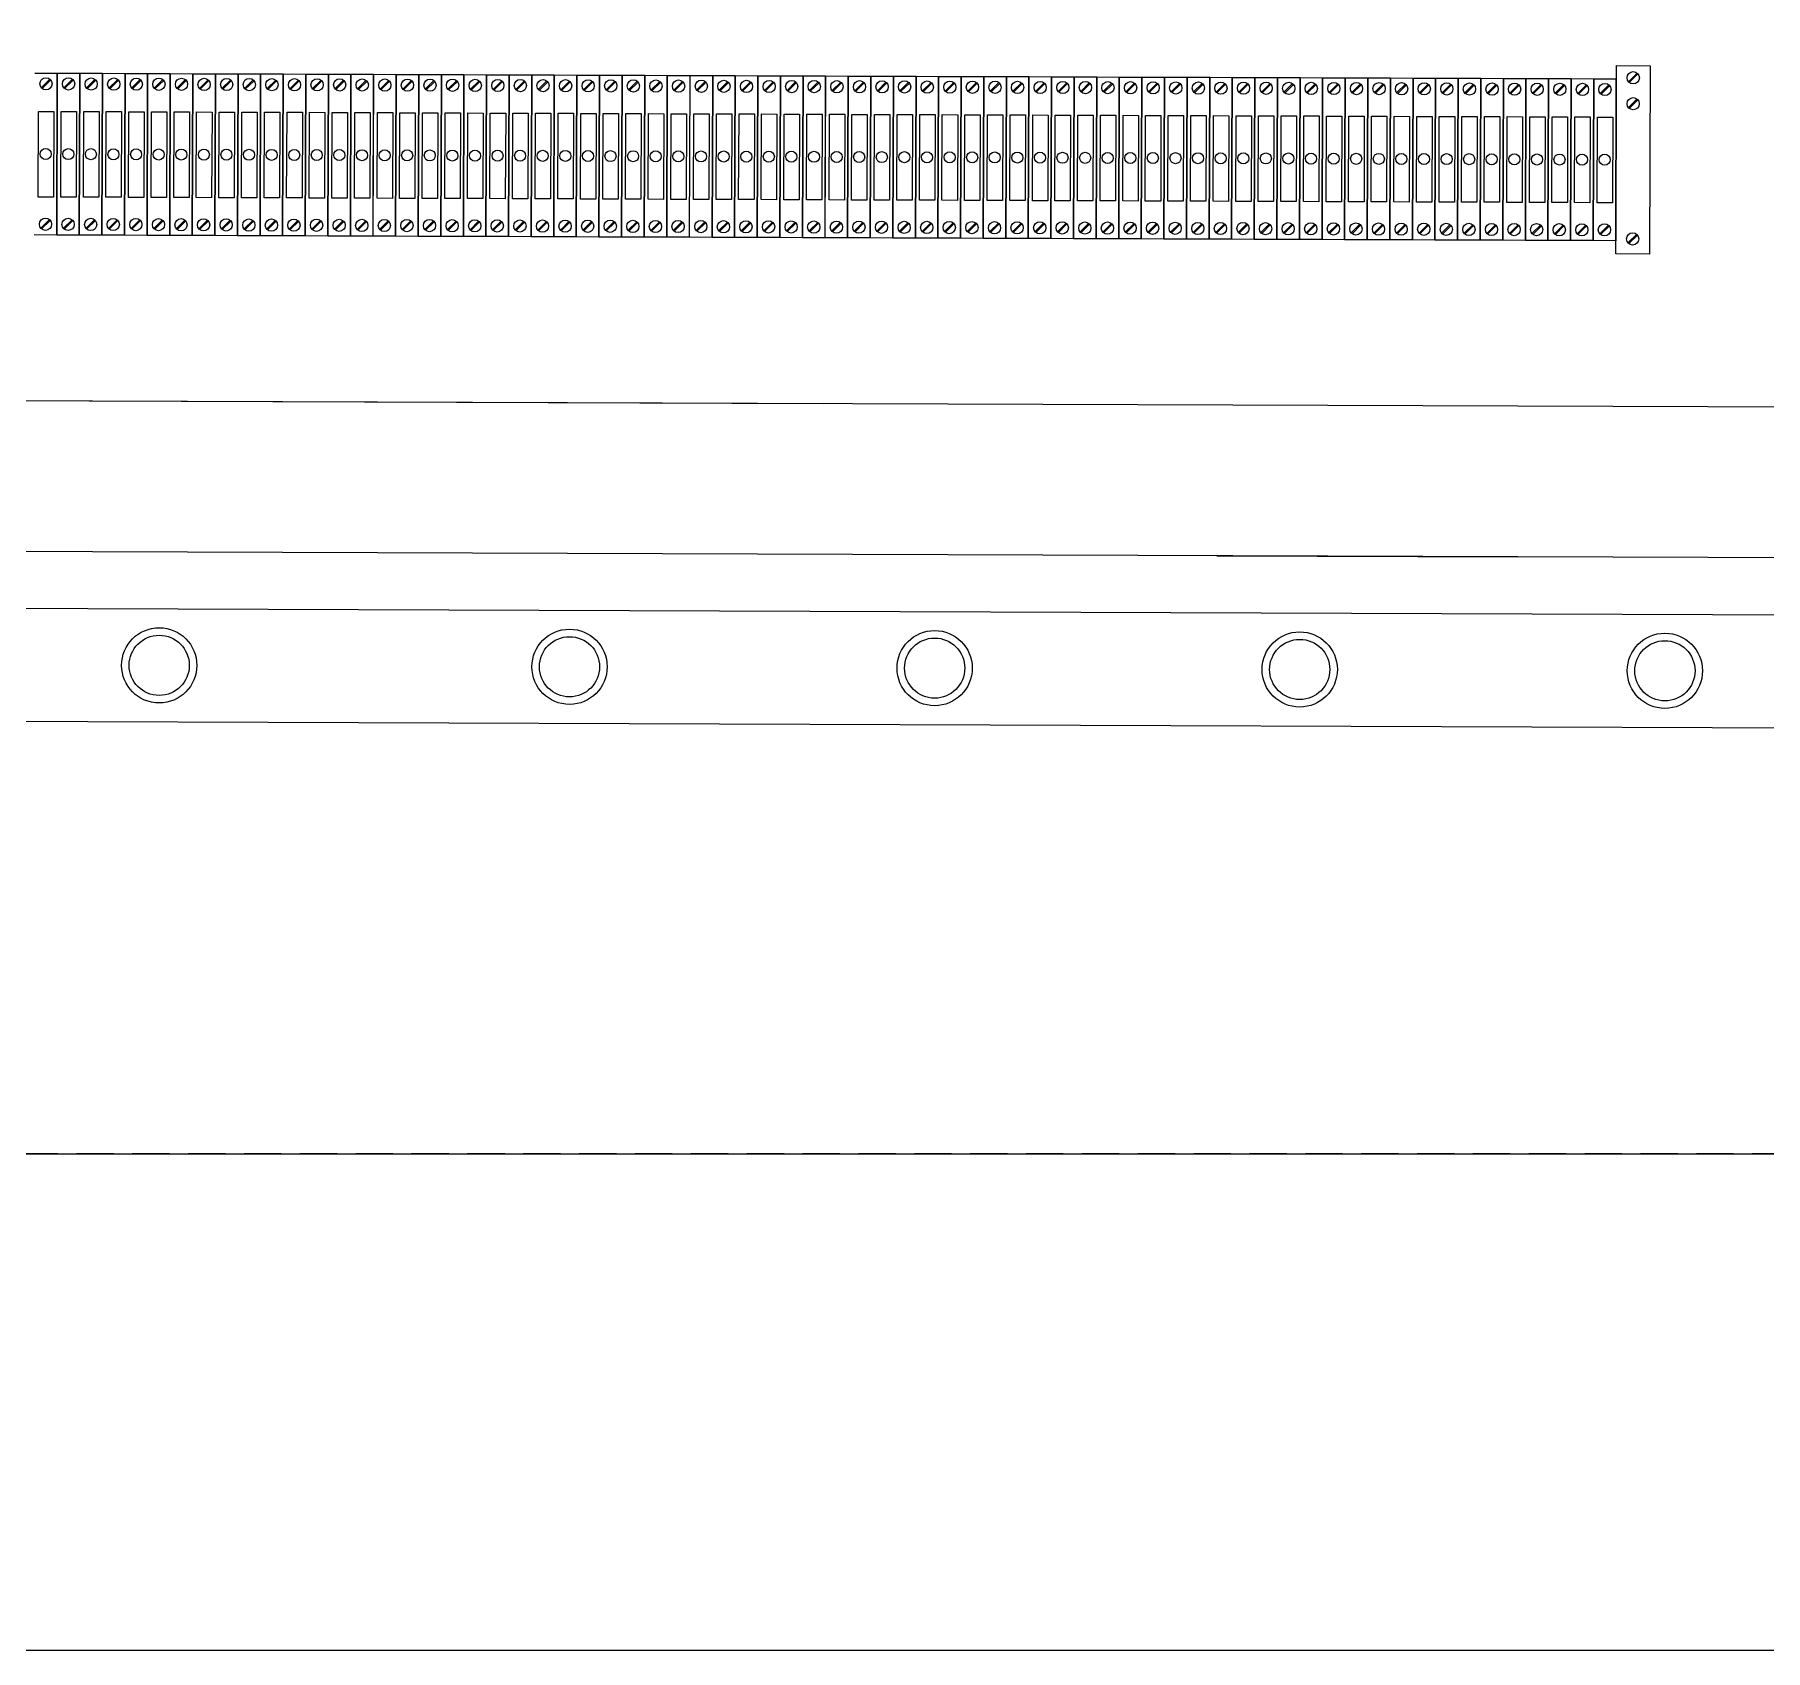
# Model space of a CAD drawing. Header units: millimetres. Extents: x 32721 to 103787, y 57624 to 127312.
# Drawn here: x 38084 to 38316.4, y 61252 to 61468.9 of the extents above; entities that cross this region are included whole.
import ezdxf

# ---------------------------------------------------------------- set-up
doc = ezdxf.new("R2010")
doc.units = ezdxf.units.MM
doc.header["$LTSCALE"] = 10
doc.linetypes.add('DASHED', pattern=[0.75, 0.5, -0.25])
for name, color, linetype, lineweight in [('1轮廓实线层', 7, 'Continuous', 18), ('2细线层', 4, 'Continuous', 18), ('图框层', 7, 'Continuous', 18)]:
    doc.layers.add(name, color=color, linetype=linetype, lineweight=lineweight)

msp = doc.modelspace()

# ---------------------------------------------------------------- linework, layer by layer
at = {"layer": '1轮廓实线层', "lineweight": 13}
for p, q in [((38084.04, 61463.73), (38087.07, 61463.72)), ((38087.07, 61463.72), (38086.99, 61441.99)), ((38086.99, 61441.99), (38087.07, 61463.72)), ((38087.07, 61463.72), (38090.1, 61463.71)), ((38090.1, 61463.71), (38090.02, 61441.97)), ((38090.02, 61441.97), (38090.1, 61463.71)), ((38090.1, 61463.71), (38093.14, 61463.7)), ((38093.14, 61463.7), (38093.06, 61441.96)), ((38093.06, 61441.96), (38093.14, 61463.7)), ((38093.14, 61463.7), (38096.17, 61463.69)), ((38096.17, 61463.69), (38096.09, 61441.95)), ((38096.09, 61441.95), (38096.17, 61463.69)), ((38096.17, 61463.69), (38099.2, 61463.67)), ((38099.2, 61463.67), (38099.12, 61441.94)), ((38099.12, 61441.94), (38099.2, 61463.67)), ((38099.2, 61463.67), (38102.23, 61463.66)), ((38102.23, 61463.66), (38102.16, 61441.93)), ((38102.16, 61441.93), (38102.24, 61463.66)), ((38102.24, 61463.66), (38105.27, 61463.65)), ((38105.27, 61463.65), (38105.19, 61441.92)), ((38105.19, 61441.92), (38105.27, 61463.65)), ((38105.27, 61463.65), (38108.3, 61463.64)), ((38108.3, 61463.64), (38108.22, 61441.91)), ((38108.22, 61441.91), (38108.3, 61463.64)), ((38108.3, 61463.64), (38111.33, 61463.63)), ((38111.33, 61463.63), (38111.26, 61441.9)), ((38111.26, 61441.9), (38111.34, 61463.63)), ((38111.34, 61463.63), (38114.37, 61463.62)), ((38114.37, 61463.62), (38114.29, 61441.89)), ((38114.29, 61441.89), (38114.37, 61463.62)), ((38114.37, 61463.62), (38117.4, 61463.61)), ((38117.4, 61463.61), (38117.32, 61441.88)), ((38117.32, 61441.88), (38117.4, 61463.61)), ((38117.4, 61463.61), (38120.43, 61463.6)), ((38120.43, 61463.6), (38120.36, 61441.87)), ((38120.36, 61441.87), (38120.43, 61463.6)), ((38120.43, 61463.6), (38123.47, 61463.59)), ((38296.3, 61439.46), (38296.39, 61464.73)), ((38296.39, 61464.73), (38300.94, 61464.72)), ((38298.03, 61462.57), (38299.19, 61463.73)), ((38298.13, 61462.47), (38299.29, 61463.62)), ((38300.94, 61464.72), (38300.85, 61439.44)), ((38084.91, 61461.75), (38086.08, 61462.91)), ((38085.02, 61461.65), (38086.18, 61462.81)), ((38087.95, 61461.74), (38089.11, 61462.9)), ((38088.05, 61461.64), (38089.21, 61462.8)), ((38090.98, 61461.73), (38092.15, 61462.89)), ((38091.08, 61461.63), (38092.25, 61462.79)), ((38094.01, 61461.72), (38095.18, 61462.88)), ((38094.12, 61461.62), (38095.28, 61462.78)), ((38097.05, 61461.71), (38098.21, 61462.87)), ((38097.15, 61461.61), (38098.31, 61462.77)), ((38100.08, 61461.7), (38101.25, 61462.86)), ((38100.18, 61461.6), (38101.35, 61462.75)), ((38103.11, 61461.69), (38104.28, 61462.85)), ((38103.21, 61461.59), (38104.38, 61462.74)), ((38106.15, 61461.68), (38107.31, 61462.84)), ((38106.25, 61461.58), (38107.41, 61462.73)), ((38109.18, 61461.67), (38110.35, 61462.82)), ((38109.28, 61461.56), (38110.45, 61462.72)), ((38112.21, 61461.66), (38113.38, 61462.81)), ((38112.31, 61461.55), (38113.48, 61462.71)), ((38115.25, 61461.64), (38116.41, 61462.8)), ((38115.35, 61461.54), (38116.51, 61462.7)), ((38118.28, 61461.63), (38119.44, 61462.79)), ((38118.38, 61461.53), (38119.55, 61462.69)), ((38121.31, 61461.62), (38122.48, 61462.78)), ((38121.41, 61461.52), (38122.58, 61462.68)), ((38123.47, 61463.59), (38123.39, 61441.85)), ((38123.39, 61441.85), (38123.47, 61463.59)), ((38123.47, 61463.59), (38126.5, 61463.58)), ((38124.35, 61461.61), (38125.51, 61462.77)), ((38124.45, 61461.51), (38125.61, 61462.67)), ((38126.5, 61463.58), (38126.42, 61441.84)), ((38126.42, 61441.84), (38126.5, 61463.58)), ((38126.5, 61463.58), (38129.53, 61463.57)), ((38127.38, 61461.6), (38128.54, 61462.76)), ((38127.48, 61461.5), (38128.65, 61462.66)), ((38129.53, 61463.57), (38129.45, 61441.83)), ((38129.46, 61441.83), (38129.53, 61463.57)), ((38129.53, 61463.57), (38132.57, 61463.55)), ((38130.41, 61461.59), (38131.58, 61462.75)), ((38130.51, 61461.49), (38131.68, 61462.65)), ((38132.57, 61463.55), (38132.49, 61441.82)), ((38132.49, 61441.82), (38132.57, 61463.55)), ((38132.57, 61463.55), (38135.6, 61463.54)), ((38133.44, 61461.58), (38134.61, 61462.74)), ((38133.55, 61461.48), (38134.71, 61462.63)), ((38135.6, 61463.54), (38135.52, 61441.81)), ((38135.52, 61441.81), (38135.6, 61463.54)), ((38135.6, 61463.54), (38138.63, 61463.53)), ((38136.48, 61461.57), (38137.64, 61462.73)), ((38136.58, 61461.47), (38137.74, 61462.62)), ((38138.63, 61463.53), (38138.55, 61441.8)), ((38138.55, 61441.8), (38138.63, 61463.53)), ((38138.63, 61463.53), (38141.67, 61463.52)), ((38139.51, 61461.56), (38140.68, 61462.71)), ((38139.61, 61461.46), (38140.78, 61462.61)), ((38141.67, 61463.52), (38141.59, 61441.79)), ((38141.59, 61441.79), (38141.67, 61463.52)), ((38141.67, 61463.52), (38144.7, 61463.51)), ((38142.54, 61461.55), (38143.71, 61462.7)), ((38142.65, 61461.44), (38143.81, 61462.6)), ((38144.7, 61463.51), (38144.62, 61441.78)), ((38144.62, 61441.78), (38144.7, 61463.51)), ((38144.7, 61463.51), (38147.73, 61463.5)), ((38145.58, 61461.54), (38146.74, 61462.69)), ((38145.68, 61461.43), (38146.84, 61462.59)), ((38147.73, 61463.5), (38147.65, 61441.77)), ((38147.65, 61441.77), (38147.73, 61463.5)), ((38147.65, 61441.77), (38147.73, 61463.5)), ((38147.73, 61463.5), (38150.77, 61463.49)), ((38148.61, 61461.52), (38149.78, 61462.68)), ((38148.71, 61461.42), (38149.88, 61462.58)), ((38150.77, 61463.49), (38150.69, 61441.76)), ((38150.69, 61441.76), (38150.77, 61463.49)), ((38150.77, 61463.49), (38153.8, 61463.48)), ((38151.64, 61461.51), (38152.81, 61462.67)), ((38151.75, 61461.41), (38152.91, 61462.57)), ((38153.8, 61463.48), (38153.72, 61441.74)), ((38153.72, 61441.74), (38153.8, 61463.48)), ((38153.8, 61463.48), (38156.83, 61463.47)), ((38154.68, 61461.5), (38155.84, 61462.66)), ((38154.78, 61461.4), (38155.94, 61462.56)), ((38156.83, 61463.47), (38156.75, 61441.73)), ((38156.75, 61441.73), (38156.83, 61463.47)), ((38156.83, 61463.47), (38159.87, 61463.46)), ((38157.71, 61461.49), (38158.88, 61462.65)), ((38157.81, 61461.39), (38158.98, 61462.55)), ((38159.87, 61463.46), (38159.79, 61441.72)), ((38159.79, 61441.72), (38159.87, 61463.46)), ((38159.87, 61463.46), (38162.9, 61463.44)), ((38160.74, 61461.48), (38161.91, 61462.64)), ((38160.84, 61461.38), (38162.01, 61462.54)), ((38162.9, 61463.44), (38162.82, 61441.71)), ((38162.82, 61441.71), (38162.9, 61463.44)), ((38162.9, 61463.44), (38165.93, 61463.43)), ((38163.78, 61461.47), (38164.94, 61462.63)), ((38163.88, 61461.37), (38165.04, 61462.52)), ((38165.93, 61463.43), (38165.85, 61441.7)), ((38165.85, 61441.7), (38165.93, 61463.43)), ((38165.93, 61463.43), (38168.96, 61463.42)), ((38166.81, 61461.46), (38167.98, 61462.62)), ((38166.91, 61461.36), (38168.08, 61462.51)), ((38168.96, 61463.42), (38168.89, 61441.69)), ((38168.89, 61441.69), (38168.97, 61463.42)), ((38168.97, 61463.42), (38172, 61463.41)), ((38169.84, 61461.45), (38171.01, 61462.61)), ((38169.94, 61461.35), (38171.11, 61462.5)), ((38172, 61463.41), (38171.92, 61441.68)), ((38172.03, 61463.41), (38175.06, 61463.4)), ((38172.9, 61461.44), (38174.07, 61462.59)), ((38173, 61461.33), (38174.17, 61462.49)), ((38175.06, 61463.4), (38174.98, 61441.67)), ((38174.98, 61441.67), (38175.06, 61463.4)), ((38175.06, 61463.4), (38178.09, 61463.39)), ((38175.94, 61461.43), (38177.1, 61462.58)), ((38176.04, 61461.32), (38177.2, 61462.48)), ((38178.09, 61463.39), (38178.01, 61441.66)), ((38178.01, 61441.66), (38178.09, 61463.39)), ((38178.09, 61463.39), (38181.12, 61463.38)), ((38178.97, 61461.41), (38180.13, 61462.57)), ((38179.07, 61461.31), (38180.24, 61462.47)), ((38181.12, 61463.38), (38181.05, 61441.65)), ((38181.05, 61441.65), (38181.12, 61463.38)), ((38181.12, 61463.38), (38184.16, 61463.37)), ((38182, 61461.4), (38183.17, 61462.56)), ((38182.1, 61461.3), (38183.27, 61462.46)), ((38184.16, 61463.37), (38184.08, 61441.64)), ((38184.08, 61441.64), (38184.16, 61463.37)), ((38184.16, 61463.37), (38187.19, 61463.36)), ((38185.04, 61461.39), (38186.2, 61462.55)), ((38185.14, 61461.29), (38186.3, 61462.45)), ((38187.19, 61463.36), (38187.11, 61441.62)), ((38187.11, 61441.62), (38187.19, 61463.36)), ((38187.19, 61463.36), (38190.22, 61463.35)), ((38188.07, 61461.38), (38189.23, 61462.54)), ((38188.17, 61461.28), (38189.34, 61462.44)), ((38190.22, 61463.35), (38190.14, 61441.61)), ((38190.15, 61441.61), (38190.22, 61463.35)), ((38190.22, 61463.35), (38193.26, 61463.33)), ((38191.1, 61461.37), (38192.27, 61462.53)), ((38191.2, 61461.27), (38192.37, 61462.43)), ((38193.26, 61463.33), (38193.18, 61441.6)), ((38193.18, 61441.6), (38193.26, 61463.33)), ((38193.26, 61463.33), (38196.29, 61463.32)), ((38194.13, 61461.36), (38195.3, 61462.52)), ((38194.24, 61461.26), (38195.4, 61462.42)), ((38196.29, 61463.32), (38196.21, 61441.59)), ((38196.21, 61441.59), (38196.29, 61463.32)), ((38196.29, 61463.32), (38199.32, 61463.31)), ((38197.17, 61461.35), (38198.33, 61462.51)), ((38197.27, 61461.25), (38198.44, 61462.4)), ((38199.32, 61463.31), (38199.24, 61441.58)), ((38199.24, 61441.58), (38199.32, 61463.31)), ((38199.32, 61463.31), (38202.36, 61463.3)), ((38200.2, 61461.34), (38201.37, 61462.5)), ((38200.3, 61461.24), (38201.47, 61462.39)), ((38202.36, 61463.3), (38202.28, 61441.57)), ((38202.28, 61441.57), (38202.36, 61463.3)), ((38202.36, 61463.3), (38205.39, 61463.29)), ((38203.23, 61461.33), (38204.4, 61462.48)), ((38203.34, 61461.22), (38204.5, 61462.38)), ((38205.39, 61463.29), (38205.31, 61441.56)), ((38205.31, 61441.56), (38205.39, 61463.29)), ((38205.39, 61463.29), (38208.42, 61463.28)), ((38206.27, 61461.32), (38207.43, 61462.47)), ((38206.37, 61461.21), (38207.53, 61462.37)), ((38208.42, 61463.28), (38208.34, 61441.55)), ((38208.34, 61441.55), (38208.42, 61463.28)), ((38208.42, 61463.28), (38211.46, 61463.27)), ((38209.3, 61461.31), (38210.47, 61462.46)), ((38209.4, 61461.2), (38210.57, 61462.36)), ((38211.46, 61463.27), (38211.38, 61441.54)), ((38211.38, 61441.54), (38211.46, 61463.27)), ((38211.46, 61463.27), (38214.49, 61463.26)), ((38212.33, 61461.29), (38213.5, 61462.45)), ((38212.43, 61461.19), (38213.6, 61462.35)), ((38214.49, 61463.26), (38214.41, 61441.53)), ((38214.41, 61441.53), (38214.49, 61463.26)), ((38214.49, 61463.26), (38217.52, 61463.25)), ((38215.37, 61461.28), (38216.53, 61462.44)), ((38215.47, 61461.18), (38216.63, 61462.34)), ((38217.52, 61463.25), (38217.44, 61441.51)), ((38217.44, 61441.51), (38217.52, 61463.25)), ((38217.52, 61463.25), (38220.55, 61463.24)), ((38218.4, 61461.27), (38219.57, 61462.43)), ((38218.5, 61461.17), (38219.67, 61462.33)), ((38220.55, 61463.24), (38220.48, 61441.5)), ((38220.48, 61441.5), (38220.56, 61463.24)), ((38220.56, 61463.24), (38223.59, 61463.23)), ((38221.43, 61461.26), (38222.6, 61462.42)), ((38221.53, 61461.16), (38222.7, 61462.32)), ((38223.59, 61463.23), (38223.51, 61441.49)), ((38223.51, 61441.49), (38223.59, 61463.23)), ((38223.59, 61463.23), (38226.62, 61463.21)), ((38224.47, 61461.25), (38225.63, 61462.41)), ((38224.57, 61461.15), (38225.73, 61462.31)), ((38226.62, 61463.21), (38226.54, 61441.48)), ((38226.54, 61441.48), (38226.62, 61463.21)), ((38226.62, 61463.21), (38229.65, 61463.2)), ((38227.5, 61461.24), (38228.66, 61462.4)), ((38227.6, 61461.14), (38228.77, 61462.29)), ((38229.65, 61463.2), (38229.58, 61441.47)), ((38229.58, 61441.47), (38229.65, 61463.2)), ((38229.65, 61463.2), (38232.69, 61463.19)), ((38230.53, 61461.23), (38231.7, 61462.39)), ((38230.63, 61461.13), (38231.8, 61462.28)), ((38232.69, 61463.19), (38232.61, 61441.46)), ((38232.61, 61441.46), (38232.69, 61463.19)), ((38232.69, 61463.19), (38235.72, 61463.18)), ((38233.57, 61461.22), (38234.73, 61462.38)), ((38233.67, 61461.12), (38234.83, 61462.27)), ((38235.72, 61463.18), (38235.64, 61441.45)), ((38235.64, 61441.45), (38235.72, 61463.18)), ((38235.64, 61441.45), (38235.72, 61463.18)), ((38235.72, 61463.18), (38238.75, 61463.17)), ((38236.6, 61461.21), (38237.76, 61462.36)), ((38236.7, 61461.1), (38237.87, 61462.26)), ((38238.75, 61463.17), (38238.68, 61441.44)), ((38238.68, 61441.44), (38238.75, 61463.17)), ((38238.75, 61463.17), (38241.79, 61463.16)), ((38239.63, 61461.2), (38240.8, 61462.35)), ((38239.73, 61461.09), (38240.9, 61462.25)), ((38241.79, 61463.16), (38241.71, 61441.43)), ((38241.71, 61441.43), (38241.79, 61463.16)), ((38241.79, 61463.16), (38244.82, 61463.15)), ((38242.67, 61461.18), (38243.83, 61462.34)), ((38242.77, 61461.08), (38243.93, 61462.24)), ((38244.82, 61463.15), (38244.74, 61441.42)), ((38244.74, 61441.42), (38244.82, 61463.15)), ((38244.82, 61463.15), (38247.85, 61463.14)), ((38245.7, 61461.17), (38246.86, 61462.33)), ((38245.8, 61461.07), (38246.97, 61462.23)), ((38247.85, 61463.14), (38247.77, 61441.41)), ((38247.78, 61441.41), (38247.85, 61463.14)), ((38247.85, 61463.14), (38250.89, 61463.13)), ((38248.73, 61461.16), (38249.9, 61462.32)), ((38248.83, 61461.06), (38250, 61462.22)), ((38250.89, 61463.13), (38250.81, 61441.39)), ((38250.81, 61441.39), (38250.89, 61463.13)), ((38250.89, 61463.13), (38253.92, 61463.12)), ((38251.76, 61461.15), (38252.93, 61462.31)), ((38251.87, 61461.05), (38253.03, 61462.21)), ((38253.92, 61463.12), (38253.84, 61441.38)), ((38253.84, 61441.38), (38253.92, 61463.12)), ((38253.92, 61463.12), (38256.95, 61463.11)), ((38254.8, 61461.14), (38255.96, 61462.3)), ((38254.9, 61461.04), (38256.07, 61462.2)), ((38256.95, 61463.11), (38256.87, 61441.37)), ((38256.88, 61441.37), (38256.95, 61463.11)), ((38256.95, 61463.11), (38259.99, 61463.09)), ((38257.83, 61461.13), (38259, 61462.29)), ((38257.93, 61461.03), (38259.1, 61462.19)), ((38259.99, 61463.09), (38259.91, 61441.36)), ((38259.91, 61441.36), (38259.99, 61463.09)), ((38259.99, 61463.09), (38263.02, 61463.08)), ((38260.86, 61461.12), (38262.03, 61462.28)), ((38260.97, 61461.02), (38262.13, 61462.17)), ((38263.02, 61463.08), (38262.94, 61441.35)), ((38262.94, 61441.35), (38263.02, 61463.08)), ((38263.02, 61463.08), (38266.05, 61463.07)), ((38263.9, 61461.11), (38265.06, 61462.27)), ((38264, 61461.01), (38265.16, 61462.16)), ((38266.05, 61463.07), (38265.97, 61441.34)), ((38265.97, 61441.34), (38266.05, 61463.07)), ((38266.05, 61463.07), (38269.09, 61463.06)), ((38266.93, 61461.1), (38268.1, 61462.25)), ((38267.03, 61461), (38268.2, 61462.15)), ((38269.09, 61463.06), (38269.01, 61441.33)), ((38269.01, 61441.33), (38269.09, 61463.06)), ((38269.09, 61463.06), (38272.12, 61463.05)), ((38269.96, 61461.09), (38271.13, 61462.24)), ((38270.07, 61460.98), (38271.23, 61462.14)), ((38272.12, 61463.05), (38272.04, 61441.32)), ((38272.04, 61441.32), (38272.12, 61463.05)), ((38272.12, 61463.05), (38275.15, 61463.04)), ((38273, 61461.08), (38274.16, 61462.23)), ((38273.1, 61460.97), (38274.26, 61462.13)), ((38275.15, 61463.04), (38275.07, 61441.31)), ((38275.07, 61441.31), (38275.15, 61463.04)), ((38275.15, 61463.04), (38278.18, 61463.03)), ((38276.03, 61461.06), (38277.2, 61462.22)), ((38276.13, 61460.96), (38277.3, 61462.12)), ((38278.18, 61463.03), (38278.11, 61441.3)), ((38278.11, 61441.3), (38278.19, 61463.03)), ((38278.19, 61463.03), (38281.22, 61463.02)), ((38279.06, 61461.05), (38280.23, 61462.21)), ((38279.16, 61460.95), (38280.33, 61462.11)), ((38281.22, 61463.02), (38281.14, 61441.28)), ((38281.14, 61441.28), (38281.22, 61463.02)), ((38281.22, 61463.02), (38284.25, 61463.01)), ((38282.1, 61461.04), (38283.26, 61462.2)), ((38282.2, 61460.94), (38283.36, 61462.1)), ((38284.25, 61463.01), (38284.17, 61441.27)), ((38284.17, 61441.27), (38284.25, 61463.01)), ((38284.25, 61463.01), (38287.28, 61463)), ((38285.13, 61461.03), (38286.29, 61462.19)), ((38285.23, 61460.93), (38286.4, 61462.09)), ((38287.28, 61463), (38287.21, 61441.26)), ((38287.21, 61441.26), (38287.28, 61463)), ((38287.28, 61463), (38290.32, 61462.98)), ((38288.16, 61461.02), (38289.33, 61462.18)), ((38288.26, 61460.92), (38289.43, 61462.08)), ((38290.32, 61462.98), (38290.24, 61441.25)), ((38290.24, 61441.25), (38290.32, 61462.98)), ((38290.32, 61462.98), (38293.35, 61462.97)), ((38291.2, 61461.01), (38292.36, 61462.17)), ((38291.3, 61460.91), (38292.46, 61462.06)), ((38293.35, 61462.97), (38293.27, 61441.24)), ((38293.27, 61441.24), (38293.35, 61462.97)), ((38293.35, 61462.97), (38296.38, 61462.96)), ((38294.23, 61461), (38295.39, 61462.16)), ((38294.33, 61460.9), (38295.5, 61462.05)), ((38296.38, 61462.96), (38296.31, 61441.23)), ((38296.31, 61441.23), (38296.38, 61462.96)), ((38298.01, 61459.1), (38299.18, 61460.25)), ((38298.11, 61458.99), (38299.28, 61460.15)), ((38084.85, 61442.91), (38086.01, 61444.06)), ((38084.95, 61442.8), (38086.11, 61443.96)), ((38087.88, 61442.89), (38089.05, 61444.05)), ((38087.98, 61442.79), (38089.15, 61443.95)), ((38090.91, 61442.88), (38092.08, 61444.04)), ((38091.01, 61442.78), (38092.18, 61443.94)), ((38093.95, 61442.87), (38095.11, 61444.03)), ((38094.05, 61442.77), (38095.21, 61443.93)), ((38096.98, 61442.86), (38098.14, 61444.02)), ((38097.08, 61442.76), (38098.25, 61443.92)), ((38100.01, 61442.85), (38101.18, 61444.01)), ((38100.11, 61442.75), (38101.28, 61443.91)), ((38103.05, 61442.84), (38104.21, 61444)), ((38103.15, 61442.74), (38104.31, 61443.89)), ((38106.08, 61442.83), (38107.24, 61443.99)), ((38106.18, 61442.73), (38107.35, 61443.88)), ((38109.11, 61442.82), (38110.28, 61443.97)), ((38109.21, 61442.72), (38110.38, 61443.87)), ((38112.14, 61442.81), (38113.31, 61443.96)), ((38112.25, 61442.7), (38113.41, 61443.86)), ((38115.18, 61442.8), (38116.34, 61443.95)), ((38115.28, 61442.69), (38116.44, 61443.85)), ((38118.21, 61442.78), (38119.38, 61443.94)), ((38118.31, 61442.68), (38119.48, 61443.84)), ((38121.24, 61442.77), (38122.41, 61443.93)), ((38121.35, 61442.67), (38122.51, 61443.83)), ((38124.28, 61442.76), (38125.44, 61443.92)), ((38124.38, 61442.66), (38125.54, 61443.82)), ((38127.31, 61442.75), (38128.48, 61443.91)), ((38127.41, 61442.65), (38128.58, 61443.81)), ((38130.34, 61442.74), (38131.51, 61443.9)), ((38130.44, 61442.64), (38131.61, 61443.8)), ((38133.38, 61442.73), (38134.54, 61443.89)), ((38133.48, 61442.63), (38134.64, 61443.79)), ((38136.41, 61442.72), (38137.58, 61443.88)), ((38136.51, 61442.62), (38137.68, 61443.77)), ((38139.44, 61442.71), (38140.61, 61443.87)), ((38139.54, 61442.61), (38140.71, 61443.76)), ((38142.48, 61442.7), (38143.64, 61443.85)), ((38142.58, 61442.59), (38143.74, 61443.75)), ((38145.51, 61442.69), (38146.67, 61443.84)), ((38145.61, 61442.58), (38146.78, 61443.74)), ((38148.54, 61442.68), (38149.71, 61443.83)), ((38148.64, 61442.57), (38149.81, 61443.73)), ((38151.58, 61442.66), (38152.74, 61443.82)), ((38151.68, 61442.56), (38152.84, 61443.72)), ((38154.61, 61442.65), (38155.77, 61443.81)), ((38154.71, 61442.55), (38155.88, 61443.71)), ((38157.64, 61442.64), (38158.81, 61443.8)), ((38157.74, 61442.54), (38158.91, 61443.7)), ((38160.68, 61442.63), (38161.84, 61443.79)), ((38160.78, 61442.53), (38161.94, 61443.69)), ((38163.71, 61442.62), (38164.87, 61443.78)), ((38163.81, 61442.52), (38164.98, 61443.68)), ((38166.74, 61442.61), (38167.91, 61443.77)), ((38166.84, 61442.51), (38168.01, 61443.66)), ((38169.77, 61442.6), (38170.94, 61443.76)), ((38169.88, 61442.5), (38171.04, 61443.65)), ((38172.83, 61442.59), (38174, 61443.74)), ((38172.94, 61442.49), (38174.1, 61443.64)), ((38175.87, 61442.58), (38177.03, 61443.73)), ((38175.97, 61442.47), (38177.14, 61443.63)), ((38178.9, 61442.57), (38180.07, 61443.72)), ((38179, 61442.46), (38180.17, 61443.62)), ((38181.93, 61442.55), (38183.1, 61443.71)), ((38182.04, 61442.45), (38183.2, 61443.61)), ((38184.97, 61442.54), (38186.13, 61443.7)), ((38185.07, 61442.44), (38186.23, 61443.6)), ((38188, 61442.53), (38189.17, 61443.69)), ((38188.1, 61442.43), (38189.27, 61443.59)), ((38191.03, 61442.52), (38192.2, 61443.68)), ((38191.14, 61442.42), (38192.3, 61443.58)), ((38194.07, 61442.51), (38195.23, 61443.67)), ((38194.17, 61442.41), (38195.33, 61443.57)), ((38197.1, 61442.5), (38198.27, 61443.66)), ((38197.2, 61442.4), (38198.37, 61443.56)), ((38200.13, 61442.49), (38201.3, 61443.65)), ((38200.23, 61442.39), (38201.4, 61443.54)), ((38203.17, 61442.48), (38204.33, 61443.64)), ((38203.27, 61442.38), (38204.43, 61443.53)), ((38206.2, 61442.47), (38207.36, 61443.62)), ((38206.3, 61442.36), (38207.47, 61443.52)), ((38209.23, 61442.46), (38210.4, 61443.61)), ((38209.33, 61442.35), (38210.5, 61443.51)), ((38212.27, 61442.45), (38213.43, 61443.6)), ((38212.37, 61442.34), (38213.53, 61443.5)), ((38215.3, 61442.43), (38216.46, 61443.59)), ((38215.4, 61442.33), (38216.57, 61443.49)), ((38218.33, 61442.42), (38219.5, 61443.58)), ((38218.43, 61442.32), (38219.6, 61443.48)), ((38221.36, 61442.41), (38222.53, 61443.57)), ((38221.47, 61442.31), (38222.63, 61443.47)), ((38224.4, 61442.4), (38225.56, 61443.56)), ((38224.5, 61442.3), (38225.67, 61443.46)), ((38227.43, 61442.39), (38228.6, 61443.55)), ((38227.53, 61442.29), (38228.7, 61443.45)), ((38230.46, 61442.38), (38231.63, 61443.54)), ((38230.57, 61442.28), (38231.73, 61443.43)), ((38233.5, 61442.37), (38234.66, 61443.53)), ((38233.6, 61442.27), (38234.76, 61443.42)), ((38236.53, 61442.36), (38237.7, 61443.51)), ((38236.63, 61442.26), (38237.8, 61443.41)), ((38239.56, 61442.35), (38240.73, 61443.5)), ((38239.67, 61442.24), (38240.83, 61443.4)), ((38242.6, 61442.34), (38243.76, 61443.49)), ((38242.7, 61442.23), (38243.86, 61443.39)), ((38245.63, 61442.32), (38246.8, 61443.48)), ((38245.73, 61442.22), (38246.9, 61443.38)), ((38248.66, 61442.31), (38249.83, 61443.47)), ((38248.77, 61442.21), (38249.93, 61443.37)), ((38251.7, 61442.3), (38252.86, 61443.46)), ((38251.8, 61442.2), (38252.96, 61443.36)), ((38254.73, 61442.29), (38255.9, 61443.45)), ((38254.83, 61442.19), (38256, 61443.35)), ((38257.76, 61442.28), (38258.93, 61443.44)), ((38257.86, 61442.18), (38259.03, 61443.34)), ((38260.8, 61442.27), (38261.96, 61443.43)), ((38260.9, 61442.17), (38262.06, 61443.33)), ((38263.83, 61442.26), (38265, 61443.42)), ((38263.93, 61442.16), (38265.1, 61443.31)), ((38266.86, 61442.25), (38268.03, 61443.41)), ((38266.96, 61442.15), (38268.13, 61443.3)), ((38269.9, 61442.24), (38271.06, 61443.39)), ((38270, 61442.13), (38271.16, 61443.29)), ((38272.93, 61442.23), (38274.09, 61443.38)), ((38273.03, 61442.12), (38274.2, 61443.28)), ((38275.96, 61442.22), (38277.13, 61443.37)), ((38276.06, 61442.11), (38277.23, 61443.27)), ((38278.99, 61442.2), (38280.16, 61443.36)), ((38279.1, 61442.1), (38280.26, 61443.26)), ((38282.03, 61442.19), (38283.19, 61443.35)), ((38282.13, 61442.09), (38283.3, 61443.25)), ((38285.06, 61442.18), (38286.23, 61443.34)), ((38285.16, 61442.08), (38286.33, 61443.24)), ((38288.09, 61442.17), (38289.26, 61443.33)), ((38288.2, 61442.07), (38289.36, 61443.23)), ((38291.13, 61442.16), (38292.29, 61443.32)), ((38291.23, 61442.06), (38292.39, 61443.22)), ((38294.16, 61442.15), (38295.33, 61443.31)), ((38294.26, 61442.05), (38295.43, 61443.2)), ((38086.99, 61441.99), (38083.96, 61442)), ((38090.02, 61441.97), (38086.99, 61441.99)), ((38093.06, 61441.96), (38090.02, 61441.97)), ((38096.09, 61441.95), (38093.06, 61441.96)), ((38099.12, 61441.94), (38096.09, 61441.95)), ((38102.16, 61441.93), (38099.12, 61441.94)), ((38105.19, 61441.92), (38102.16, 61441.93)), ((38108.22, 61441.91), (38105.19, 61441.92)), ((38111.26, 61441.9), (38108.22, 61441.91)), ((38114.29, 61441.89), (38111.26, 61441.9)), ((38117.32, 61441.88), (38114.29, 61441.89)), ((38120.36, 61441.87), (38117.32, 61441.88)), ((38123.39, 61441.85), (38120.36, 61441.87)), ((38126.42, 61441.84), (38123.39, 61441.85)), ((38129.45, 61441.83), (38126.42, 61441.84)), ((38132.49, 61441.82), (38129.46, 61441.83)), ((38135.52, 61441.81), (38132.49, 61441.82)), ((38138.55, 61441.8), (38135.52, 61441.81)), ((38141.59, 61441.79), (38138.55, 61441.8)), ((38144.62, 61441.78), (38141.59, 61441.79)), ((38147.65, 61441.77), (38144.62, 61441.78)), ((38150.69, 61441.76), (38147.65, 61441.77)), ((38153.72, 61441.74), (38150.69, 61441.76)), ((38156.75, 61441.73), (38153.72, 61441.74)), ((38159.79, 61441.72), (38156.75, 61441.73)), ((38162.82, 61441.71), (38159.79, 61441.72)), ((38165.85, 61441.7), (38162.82, 61441.71)), ((38168.89, 61441.69), (38165.85, 61441.7)), ((38171.92, 61441.68), (38168.89, 61441.69)), ((38174.98, 61441.67), (38171.95, 61441.68)), ((38178.01, 61441.66), (38174.98, 61441.67)), ((38181.05, 61441.65), (38178.01, 61441.66)), ((38184.08, 61441.64), (38181.05, 61441.65)), ((38187.11, 61441.62), (38184.08, 61441.64)), ((38190.14, 61441.61), (38187.11, 61441.62)), ((38193.18, 61441.6), (38190.15, 61441.61)), ((38196.21, 61441.59), (38193.18, 61441.6)), ((38199.24, 61441.58), (38196.21, 61441.59)), ((38202.28, 61441.57), (38199.24, 61441.58)), ((38205.31, 61441.56), (38202.28, 61441.57)), ((38208.34, 61441.55), (38205.31, 61441.56)), ((38211.38, 61441.54), (38208.34, 61441.55)), ((38214.41, 61441.53), (38211.38, 61441.54)), ((38217.44, 61441.51), (38214.41, 61441.53)), ((38220.48, 61441.5), (38217.44, 61441.51)), ((38223.51, 61441.49), (38220.48, 61441.5)), ((38226.54, 61441.48), (38223.51, 61441.49)), ((38229.58, 61441.47), (38226.54, 61441.48)), ((38232.61, 61441.46), (38229.58, 61441.47)), ((38235.64, 61441.45), (38232.61, 61441.46)), ((38238.68, 61441.44), (38235.64, 61441.45)), ((38241.71, 61441.43), (38238.68, 61441.44)), ((38244.74, 61441.42), (38241.71, 61441.43)), ((38247.77, 61441.41), (38244.74, 61441.42)), ((38250.81, 61441.39), (38247.78, 61441.41)), ((38253.84, 61441.38), (38250.81, 61441.39)), ((38256.87, 61441.37), (38253.84, 61441.38)), ((38259.91, 61441.36), (38256.88, 61441.37)), ((38262.94, 61441.35), (38259.91, 61441.36)), ((38265.97, 61441.34), (38262.94, 61441.35)), ((38269.01, 61441.33), (38265.97, 61441.34)), ((38272.04, 61441.32), (38269.01, 61441.33)), ((38275.07, 61441.31), (38272.04, 61441.32)), ((38278.11, 61441.3), (38275.07, 61441.31)), ((38281.14, 61441.28), (38278.11, 61441.3)), ((38284.17, 61441.27), (38281.14, 61441.28)), ((38287.21, 61441.26), (38284.17, 61441.27)), ((38290.24, 61441.25), (38287.21, 61441.26)), ((38293.27, 61441.24), (38290.24, 61441.25)), ((38296.31, 61441.23), (38293.27, 61441.24)), ((38297.95, 61440.93), (38299.11, 61442.08)), ((38298.05, 61440.83), (38299.21, 61441.98)), ((38300.85, 61439.44), (38296.3, 61439.46))]:
    msp.add_line(p, q, dxfattribs=at)
at = {"layer": '1轮廓实线层'}
for p, q in [((38189.93, 61419.34), (37814.19, 61420.7)), ((38392.09, 61418.61), (37814.19, 61420.7)), ((38412.24, 61398.32), (37793.9, 61400.55)), ((38242.77, 61398.93), (38283.2, 61398.79)), ((37768.46, 61393), (38437.62, 61390.59)), ((37754.01, 61377.89), (38453.49, 61375.37))]:
    msp.add_line(p, q, dxfattribs=at)
at = {"layer": '1轮廓实线层', "linetype": 'DASHED'}
msp.add_lwpolyline([(37616.2, 62184.8), (38552.14, 62184.8), (38552.14, 61318.65), (37616.2, 61318.65)], close=True, dxfattribs=at)
at = {"layer": '1轮廓实线层', "lineweight": 13}
for points in [[(38084.54, 61458.59), (38086.6, 61458.58), (38086.56, 61447.08), (38084.5, 61447.09)], [(38087.57, 61458.58), (38089.64, 61458.57), (38089.6, 61447.07), (38087.53, 61447.07)], [(38090.61, 61458.57), (38092.67, 61458.56), (38092.63, 61447.06), (38090.57, 61447.06)], [(38093.64, 61458.55), (38095.7, 61458.55), (38095.66, 61447.05), (38093.6, 61447.05)], [(38096.67, 61458.54), (38098.74, 61458.54), (38098.69, 61447.03), (38096.63, 61447.04)], [(38099.71, 61458.53), (38101.77, 61458.53), (38101.73, 61447.02), (38099.67, 61447.03)], [(38102.74, 61458.52), (38104.8, 61458.51), (38104.76, 61447.01), (38102.7, 61447.02)], [(38105.77, 61458.51), (38107.84, 61458.5), (38107.79, 61447), (38105.73, 61447.01)], [(38108.81, 61458.5), (38110.87, 61458.49), (38110.83, 61446.99), (38108.76, 61447)], [(38111.84, 61458.49), (38113.9, 61458.48), (38113.86, 61446.98), (38111.8, 61446.99)], [(38114.87, 61458.48), (38116.93, 61458.47), (38116.89, 61446.97), (38114.83, 61446.98)], [(38117.91, 61458.47), (38119.97, 61458.46), (38119.93, 61446.96), (38117.86, 61446.97)], [(38120.94, 61458.46), (38123, 61458.45), (38122.96, 61446.95), (38120.9, 61446.95)], [(38123.97, 61458.45), (38126.03, 61458.44), (38125.99, 61446.94), (38123.93, 61446.94)], [(38127.01, 61458.43), (38129.07, 61458.43), (38129.03, 61446.92), (38126.96, 61446.93)], [(38130.04, 61458.42), (38132.1, 61458.42), (38132.06, 61446.91), (38130, 61446.92)], [(38133.07, 61458.41), (38135.13, 61458.4), (38135.09, 61446.9), (38133.03, 61446.91)], [(38136.1, 61458.4), (38138.17, 61458.39), (38138.13, 61446.89), (38136.06, 61446.9)], [(38139.14, 61458.39), (38141.2, 61458.38), (38141.16, 61446.88), (38139.1, 61446.89)], [(38142.17, 61458.38), (38144.23, 61458.37), (38144.19, 61446.87), (38142.13, 61446.88)], [(38145.2, 61458.37), (38147.27, 61458.36), (38147.22, 61446.86), (38145.16, 61446.87)], [(38148.24, 61458.36), (38150.3, 61458.35), (38150.26, 61446.85), (38148.2, 61446.86)], [(38151.27, 61458.35), (38153.33, 61458.34), (38153.29, 61446.84), (38151.23, 61446.84)], [(38154.3, 61458.34), (38156.37, 61458.33), (38156.32, 61446.83), (38154.26, 61446.83)], [(38157.34, 61458.32), (38159.4, 61458.32), (38159.36, 61446.82), (38157.3, 61446.82)], [(38160.37, 61458.31), (38162.43, 61458.31), (38162.39, 61446.8), (38160.33, 61446.81)], [(38163.4, 61458.3), (38165.47, 61458.3), (38165.42, 61446.79), (38163.36, 61446.8)], [(38166.44, 61458.29), (38168.5, 61458.28), (38168.46, 61446.78), (38166.39, 61446.79)], [(38169.47, 61458.28), (38171.53, 61458.27), (38171.49, 61446.77), (38169.43, 61446.78)], [(38172.53, 61458.27), (38174.59, 61458.26), (38174.55, 61446.76), (38172.49, 61446.77)], [(38175.56, 61458.26), (38177.63, 61458.25), (38177.58, 61446.75), (38175.52, 61446.76)], [(38178.6, 61458.25), (38180.66, 61458.24), (38180.62, 61446.74), (38178.55, 61446.75)], [(38181.63, 61458.24), (38183.69, 61458.23), (38183.65, 61446.73), (38181.59, 61446.74)], [(38184.66, 61458.23), (38186.72, 61458.22), (38186.68, 61446.72), (38184.62, 61446.72)], [(38187.7, 61458.22), (38189.76, 61458.21), (38189.72, 61446.71), (38187.65, 61446.71)], [(38190.73, 61458.2), (38192.79, 61458.2), (38192.75, 61446.69), (38190.69, 61446.7)], [(38193.76, 61458.19), (38195.82, 61458.19), (38195.78, 61446.68), (38193.72, 61446.69)], [(38196.79, 61458.18), (38198.86, 61458.17), (38198.82, 61446.67), (38196.75, 61446.68)], [(38199.83, 61458.17), (38201.89, 61458.16), (38201.85, 61446.66), (38199.79, 61446.67)], [(38202.86, 61458.16), (38204.92, 61458.15), (38204.88, 61446.65), (38202.82, 61446.66)], [(38205.89, 61458.15), (38207.96, 61458.14), (38207.91, 61446.64), (38205.85, 61446.65)], [(38208.93, 61458.14), (38210.99, 61458.13), (38210.95, 61446.63), (38208.89, 61446.64)], [(38211.96, 61458.13), (38214.02, 61458.12), (38213.98, 61446.62), (38211.92, 61446.63)], [(38214.99, 61458.12), (38217.06, 61458.11), (38217.01, 61446.61), (38214.95, 61446.61)], [(38218.03, 61458.11), (38220.09, 61458.1), (38220.05, 61446.6), (38217.99, 61446.6)], [(38221.06, 61458.09), (38223.12, 61458.09), (38223.08, 61446.59), (38221.02, 61446.59)], [(38224.09, 61458.08), (38226.16, 61458.08), (38226.11, 61446.57), (38224.05, 61446.58)], [(38227.13, 61458.07), (38229.19, 61458.07), (38229.15, 61446.56), (38227.08, 61446.57)], [(38230.16, 61458.06), (38232.22, 61458.05), (38232.18, 61446.55), (38230.12, 61446.56)], [(38233.19, 61458.05), (38235.25, 61458.04), (38235.21, 61446.54), (38233.15, 61446.55)], [(38236.23, 61458.04), (38238.29, 61458.03), (38238.25, 61446.53), (38236.18, 61446.54)], [(38239.26, 61458.03), (38241.32, 61458.02), (38241.28, 61446.52), (38239.22, 61446.53)], [(38242.29, 61458.02), (38244.35, 61458.01), (38244.31, 61446.51), (38242.25, 61446.52)], [(38245.33, 61458.01), (38247.39, 61458), (38247.35, 61446.5), (38245.28, 61446.51)], [(38248.36, 61458), (38250.42, 61457.99), (38250.38, 61446.49), (38248.32, 61446.49)], [(38251.39, 61457.99), (38253.45, 61457.98), (38253.41, 61446.48), (38251.35, 61446.48)], [(38254.42, 61457.97), (38256.49, 61457.97), (38256.45, 61446.46), (38254.38, 61446.47)], [(38257.46, 61457.96), (38259.52, 61457.96), (38259.48, 61446.45), (38257.42, 61446.46)], [(38260.49, 61457.95), (38262.55, 61457.94), (38262.51, 61446.44), (38260.45, 61446.45)], [(38263.52, 61457.94), (38265.59, 61457.93), (38265.54, 61446.43), (38263.48, 61446.44)], [(38266.56, 61457.93), (38268.62, 61457.92), (38268.58, 61446.42), (38266.52, 61446.43)], [(38269.59, 61457.92), (38271.65, 61457.91), (38271.61, 61446.41), (38269.55, 61446.42)], [(38272.62, 61457.91), (38274.69, 61457.9), (38274.64, 61446.4), (38272.58, 61446.41)], [(38275.66, 61457.9), (38277.72, 61457.89), (38277.68, 61446.39), (38275.62, 61446.4)], [(38278.69, 61457.89), (38280.75, 61457.88), (38280.71, 61446.38), (38278.65, 61446.38)], [(38281.72, 61457.88), (38283.79, 61457.87), (38283.74, 61446.37), (38281.68, 61446.37)], [(38284.76, 61457.86), (38286.82, 61457.86), (38286.78, 61446.36), (38284.71, 61446.36)], [(38287.79, 61457.85), (38289.85, 61457.85), (38289.81, 61446.34), (38287.75, 61446.35)], [(38290.82, 61457.84), (38292.88, 61457.84), (38292.84, 61446.33), (38290.78, 61446.34)], [(38293.86, 61457.83), (38295.92, 61457.82), (38295.88, 61446.32), (38293.81, 61446.33)]]:
    msp.add_lwpolyline(points, close=True, dxfattribs=at)
for centre, radius in [((38298.66, 61463.1), 0.821), ((38085.55, 61462.28), 0.821), ((38088.58, 61462.27), 0.821), ((38091.61, 61462.26), 0.821), ((38094.65, 61462.25), 0.821), ((38097.68, 61462.24), 0.821), ((38100.71, 61462.23), 0.821), ((38103.75, 61462.22), 0.821), ((38106.78, 61462.21), 0.821), ((38109.81, 61462.19), 0.821), ((38112.85, 61462.18), 0.821), ((38115.88, 61462.17), 0.821), ((38118.91, 61462.16), 0.821), ((38121.95, 61462.15), 0.821), ((38124.98, 61462.14), 0.821), ((38128.01, 61462.13), 0.821), ((38131.04, 61462.12), 0.821), ((38134.08, 61462.11), 0.821), ((38137.11, 61462.1), 0.821), ((38140.14, 61462.09), 0.821), ((38143.18, 61462.07), 0.821), ((38146.21, 61462.06), 0.821), ((38149.24, 61462.05), 0.821), ((38152.28, 61462.04), 0.821), ((38155.31, 61462.03), 0.821), ((38158.34, 61462.02), 0.821), ((38161.38, 61462.01), 0.821), ((38164.41, 61462), 0.821), ((38167.44, 61461.99), 0.821), ((38170.48, 61461.98), 0.821), ((38173.54, 61461.96), 0.821), ((38176.57, 61461.95), 0.821), ((38179.6, 61461.94), 0.821), ((38182.64, 61461.93), 0.821), ((38185.67, 61461.92), 0.821), ((38188.7, 61461.91), 0.821), ((38191.74, 61461.9), 0.821), ((38194.77, 61461.89), 0.821), ((38197.8, 61461.88), 0.821), ((38200.83, 61461.87), 0.821), ((38203.87, 61461.85), 0.821), ((38206.9, 61461.84), 0.821), ((38209.93, 61461.83), 0.821), ((38212.97, 61461.82), 0.821), ((38216, 61461.81), 0.821), ((38219.03, 61461.8), 0.821), ((38222.07, 61461.79), 0.821), ((38225.1, 61461.78), 0.821), ((38228.13, 61461.77), 0.821), ((38231.17, 61461.76), 0.821), ((38234.2, 61461.75), 0.821), ((38237.23, 61461.73), 0.821), ((38240.27, 61461.72), 0.821), ((38243.3, 61461.71), 0.821), ((38246.33, 61461.7), 0.821), ((38249.37, 61461.69), 0.821), ((38252.4, 61461.68), 0.821), ((38255.43, 61461.67), 0.821), ((38258.46, 61461.66), 0.821), ((38261.5, 61461.65), 0.821), ((38264.53, 61461.64), 0.821), ((38267.56, 61461.63), 0.821), ((38270.6, 61461.61), 0.821), ((38273.63, 61461.6), 0.821), ((38276.66, 61461.59), 0.821), ((38279.7, 61461.58), 0.821), ((38282.73, 61461.57), 0.821), ((38285.76, 61461.56), 0.821), ((38288.8, 61461.55), 0.821), ((38291.83, 61461.54), 0.821), ((38294.86, 61461.53), 0.821), ((38298.65, 61459.62), 0.821), ((38085.51, 61452.86), 0.742), ((38088.55, 61452.85), 0.742), ((38091.58, 61452.84), 0.742), ((38094.61, 61452.82), 0.742), ((38097.65, 61452.81), 0.742), ((38100.68, 61452.8), 0.742), ((38103.71, 61452.79), 0.742), ((38106.75, 61452.78), 0.742), ((38109.78, 61452.77), 0.742), ((38112.81, 61452.76), 0.742), ((38115.85, 61452.75), 0.742), ((38118.88, 61452.74), 0.742), ((38121.91, 61452.73), 0.742), ((38124.94, 61452.72), 0.742), ((38127.98, 61452.7), 0.742), ((38131.01, 61452.69), 0.742), ((38134.04, 61452.68), 0.742), ((38137.08, 61452.67), 0.742), ((38140.11, 61452.66), 0.742), ((38143.14, 61452.65), 0.742), ((38146.18, 61452.64), 0.742), ((38149.21, 61452.63), 0.742), ((38152.24, 61452.62), 0.742), ((38155.28, 61452.61), 0.742), ((38158.31, 61452.59), 0.742), ((38161.34, 61452.58), 0.742), ((38164.38, 61452.57), 0.742), ((38167.41, 61452.56), 0.742), ((38170.44, 61452.55), 0.742), ((38173.5, 61452.54), 0.742), ((38176.54, 61452.53), 0.742), ((38179.57, 61452.52), 0.742), ((38182.6, 61452.51), 0.742), ((38185.63, 61452.5), 0.742), ((38188.67, 61452.49), 0.742), ((38191.7, 61452.47), 0.742), ((38194.73, 61452.46), 0.742), ((38197.77, 61452.45), 0.742), ((38200.8, 61452.44), 0.742), ((38203.83, 61452.43), 0.742), ((38206.87, 61452.42), 0.742), ((38209.9, 61452.41), 0.742), ((38212.93, 61452.4), 0.742), ((38215.97, 61452.39), 0.742), ((38219, 61452.38), 0.742), ((38222.03, 61452.36), 0.742), ((38225.07, 61452.35), 0.742), ((38228.1, 61452.34), 0.742), ((38231.13, 61452.33), 0.742), ((38234.16, 61452.32), 0.742), ((38237.2, 61452.31), 0.742), ((38240.23, 61452.3), 0.742), ((38243.26, 61452.29), 0.742), ((38246.3, 61452.28), 0.742), ((38249.33, 61452.27), 0.742), ((38252.36, 61452.26), 0.742), ((38255.4, 61452.24), 0.742), ((38258.43, 61452.23), 0.742), ((38261.46, 61452.22), 0.742), ((38264.5, 61452.21), 0.742), ((38267.53, 61452.2), 0.742), ((38270.56, 61452.19), 0.742), ((38273.6, 61452.18), 0.742), ((38276.63, 61452.17), 0.742), ((38279.66, 61452.16), 0.742), ((38282.7, 61452.15), 0.742), ((38285.73, 61452.13), 0.742), ((38288.76, 61452.12), 0.742), ((38291.79, 61452.11), 0.742), ((38294.83, 61452.1), 0.742), ((38085.48, 61443.43), 0.821), ((38088.51, 61443.42), 0.821), ((38091.55, 61443.41), 0.821), ((38094.58, 61443.4), 0.821), ((38097.61, 61443.39), 0.821), ((38100.65, 61443.38), 0.821), ((38103.68, 61443.37), 0.821), ((38106.71, 61443.36), 0.821), ((38109.74, 61443.35), 0.821), ((38112.78, 61443.33), 0.821), ((38115.81, 61443.32), 0.821), ((38118.84, 61443.31), 0.821), ((38121.88, 61443.3), 0.821), ((38124.91, 61443.29), 0.821), ((38127.94, 61443.28), 0.821), ((38130.98, 61443.27), 0.821), ((38134.01, 61443.26), 0.821), ((38137.04, 61443.25), 0.821), ((38140.08, 61443.24), 0.821), ((38143.11, 61443.22), 0.821), ((38146.14, 61443.21), 0.821), ((38149.18, 61443.2), 0.821), ((38152.21, 61443.19), 0.821), ((38155.24, 61443.18), 0.821), ((38158.28, 61443.17), 0.821), ((38161.31, 61443.16), 0.821), ((38164.34, 61443.15), 0.821), ((38167.37, 61443.14), 0.821), ((38170.41, 61443.13), 0.821), ((38173.47, 61443.12), 0.821), ((38176.5, 61443.1), 0.821), ((38179.53, 61443.09), 0.821), ((38182.57, 61443.08), 0.821), ((38185.6, 61443.07), 0.821), ((38188.63, 61443.06), 0.821), ((38191.67, 61443.05), 0.821), ((38194.7, 61443.04), 0.821), ((38197.73, 61443.03), 0.821), ((38200.77, 61443.02), 0.821), ((38203.8, 61443.01), 0.821), ((38206.83, 61442.99), 0.821), ((38209.87, 61442.98), 0.821), ((38212.9, 61442.97), 0.821), ((38215.93, 61442.96), 0.821), ((38218.97, 61442.95), 0.821), ((38222, 61442.94), 0.821), ((38225.03, 61442.93), 0.821), ((38228.06, 61442.92), 0.821), ((38231.1, 61442.91), 0.821), ((38234.13, 61442.9), 0.821), ((38237.16, 61442.89), 0.821), ((38240.2, 61442.87), 0.821), ((38243.23, 61442.86), 0.821), ((38246.26, 61442.85), 0.821), ((38249.3, 61442.84), 0.821), ((38252.33, 61442.83), 0.821), ((38255.36, 61442.82), 0.821), ((38258.4, 61442.81), 0.821), ((38261.43, 61442.8), 0.821), ((38264.46, 61442.79), 0.821), ((38267.5, 61442.78), 0.821), ((38270.53, 61442.76), 0.821), ((38273.56, 61442.75), 0.821), ((38276.6, 61442.74), 0.821), ((38279.63, 61442.73), 0.821), ((38282.66, 61442.72), 0.821), ((38285.69, 61442.71), 0.821), ((38288.73, 61442.7), 0.821), ((38291.76, 61442.69), 0.821), ((38294.79, 61442.68), 0.821), ((38298.58, 61441.46), 0.821)]:
    msp.add_circle(centre, radius, dxfattribs=at)
at = {"layer": '1轮廓实线层'}
for centre, radius in [((38100.75, 61384.22), 5.05), ((38100.75, 61384.22), 4.04), ((38155.84, 61384.03), 5.05), ((38155.84, 61384.03), 4.04), ((38204.86, 61383.85), 5.05), ((38204.86, 61383.85), 4.04), ((38253.88, 61383.67), 5.05), ((38253.88, 61383.67), 4.04), ((38302.91, 61383.49), 5.05), ((38302.91, 61383.49), 4.04)]:
    msp.add_circle(centre, radius, dxfattribs=at)
at = {"layer": '2细线层'}
msp.add_line((41409.53, 61251.98), (37449.53, 61251.98), dxfattribs=at)
at = {"layer": '图框层'}
msp.add_line((37616.2, 61318.65), (41342.86, 61318.65), dxfattribs=at)

doc.saveas('drawing.dxf')
